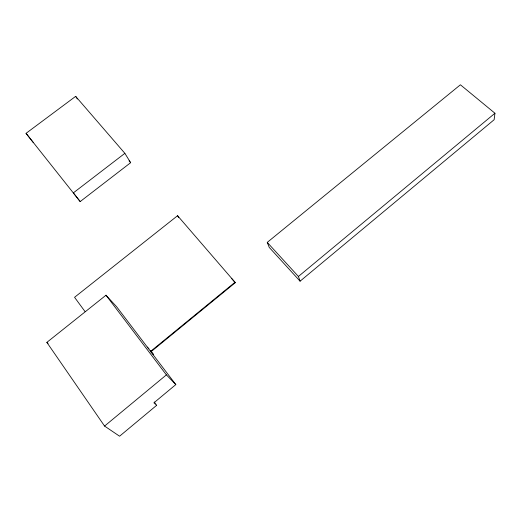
<?xml version="1.0" encoding="UTF-8"?>
<svg xmlns="http://www.w3.org/2000/svg" width="521" height="521" viewBox="0 0 521 521"><rect width="100%" height="100%" fill="white"/><g stroke="black" fill="none" stroke-linecap="round" stroke-linejoin="round"><path stroke-width="0.78" d="M494.95 113.246L494.129 119.732L300.083 281.19L269.253 247.416L267.247 242.389L460.408 84.786L494.95 113.246L298.422 276.469L300.083 281.19M156.684 405.299L119.583 436.214L104.565 426.067L46.851 342.382L105.997 295.212L116.58 306.693L175.818 384.589L153.89 402.837L156.684 405.299L154.294 402.056M104.565 426.067L166.394 374.879L175.818 384.589M84.982 311.512L74.555 297.302L177.583 215.701L235.01 282.252L150.556 351.428L153.662 354.71L150.556 350.62M150.914 351.812L235.251 282.708L235.01 282.252M26.05 133.33L80.188 201.575L130.647 162.689L124.871 153.337L75.656 96.359L26.05 133.33L33.429 142.715M124.871 153.337L73.357 192.874L80.188 201.575M46.851 342.382L48.088 343.359M147.339 347.097L148.999 348.862M267.247 242.389L298.422 276.469M231.467 278.318L235.251 282.708M129.058 160.852L130.647 162.689M105.997 295.212L166.394 374.879M75.656 96.359L77.362 99.016M177.583 215.701L178.703 217.615"/></g></svg>
